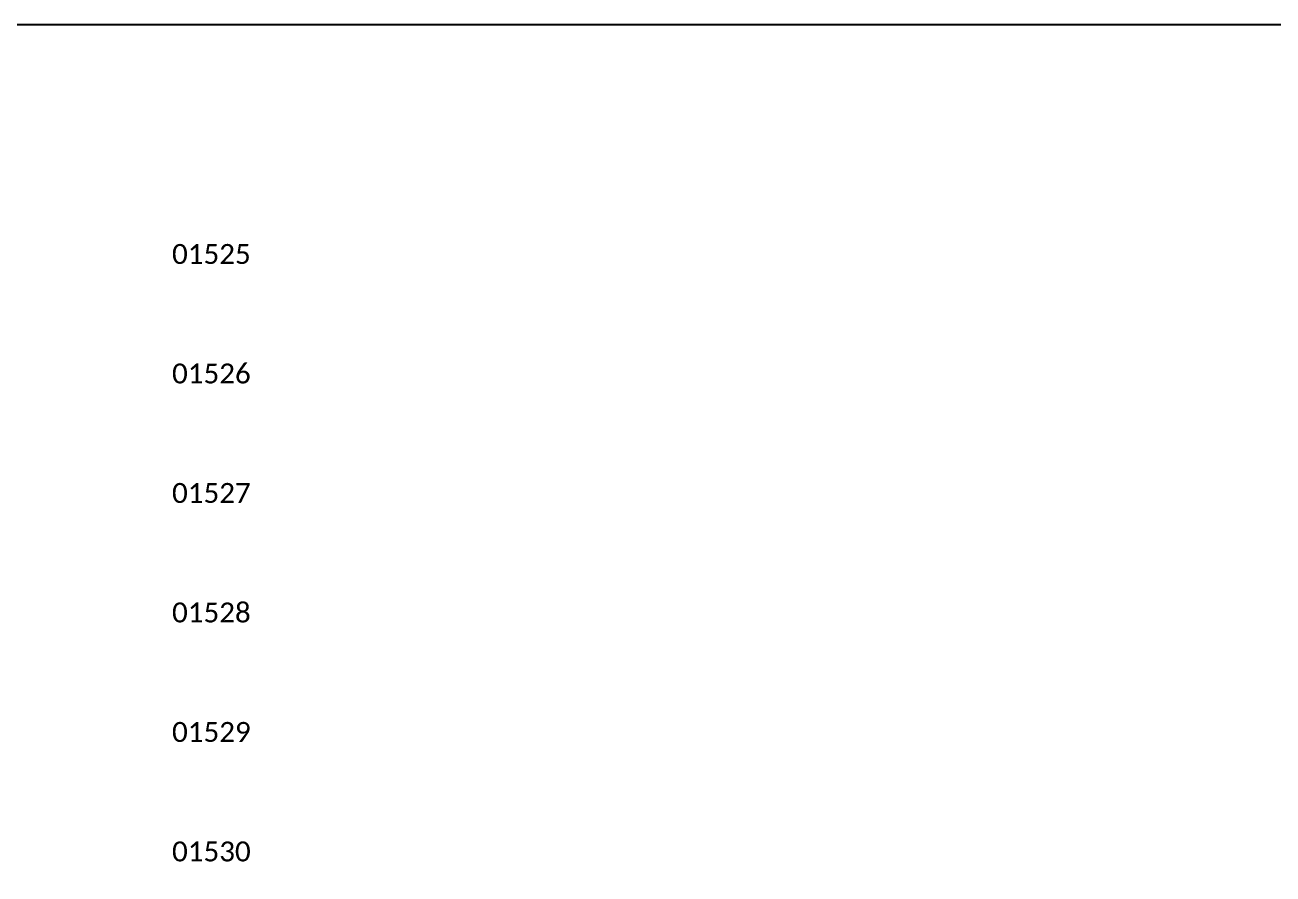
# Model space of a CAD drawing. Header units: inches. Extents: x 0 to 316, y -1 to 150.
# Drawn here: x 169.33 to 177.17, y 37.67 to 43 of the extents above; entities that cross this region are included whole.
import ezdxf
from ezdxf.enums import TextEntityAlignment as Align

# ---------------------------------------------------------------- set-up
doc = ezdxf.new("R2010")
doc.units = ezdxf.units.IN
doc.header["$MEASUREMENT"] = 0
doc.styles.add('Calibri', font='calibri.ttf')

msp = doc.modelspace()

# ---------------------------------------------------------------- linework, layer by layer
at = {"ltscale": 0.25}
msp.add_lwpolyline([(155, 22), (185, 22), (185, 43), (155, 43)], close=True, dxfattribs=at)

# ---------------------------------------------------------------- texts
at = {"style": 'Calibri'}
for s, p in [('01525', (170.75, 41.5)), ('01526', (170.75, 40.75)), ('01527', (170.75, 40)), ('01528', (170.75, 39.25)), ('01529', (170.75, 38.5)), ('01530', (170.75, 37.75))]:
    msp.add_text(s, height=0.125, dxfattribs=at).set_placement(p, align=Align.RIGHT)

doc.saveas('drawing.dxf')
